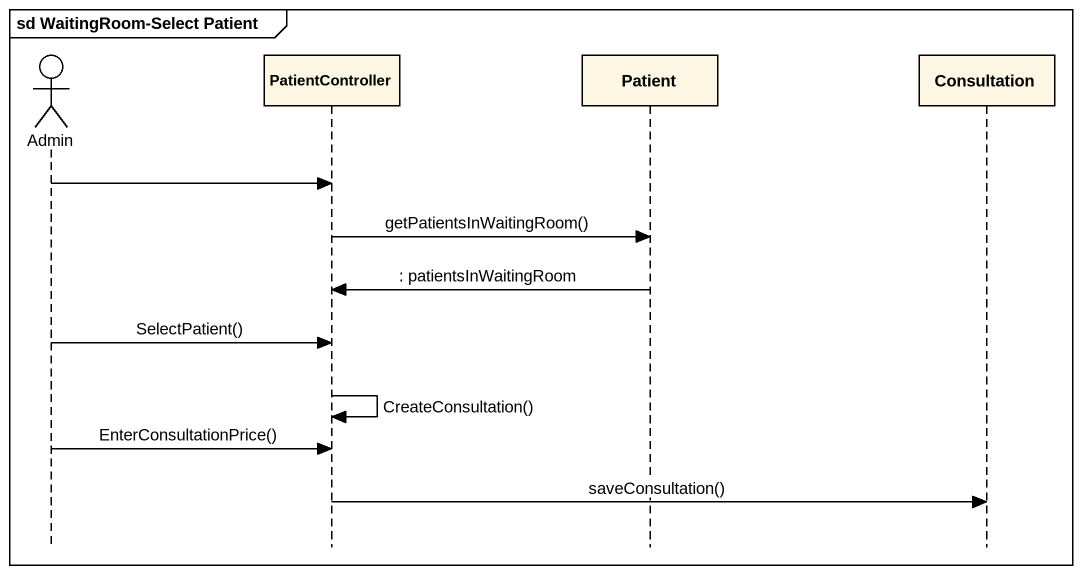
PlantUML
@startuml
mainframe sd WaitingRoom-Select Patient
hide footbox
actor Admin
participant PatientController
participant Patient
participant Consultation

Admin -> PatientController
PatientController -> Patient : getPatientsInWaitingRoom()
Patient -> PatientController : : patientsInWaitingRoom
Admin -> PatientController : SelectPatient()
PatientController -> PatientController : CreateConsultation()
Admin -> PatientController : EnterConsultationPrice()
PatientController -> Consultation : saveConsultation()
@enduml
